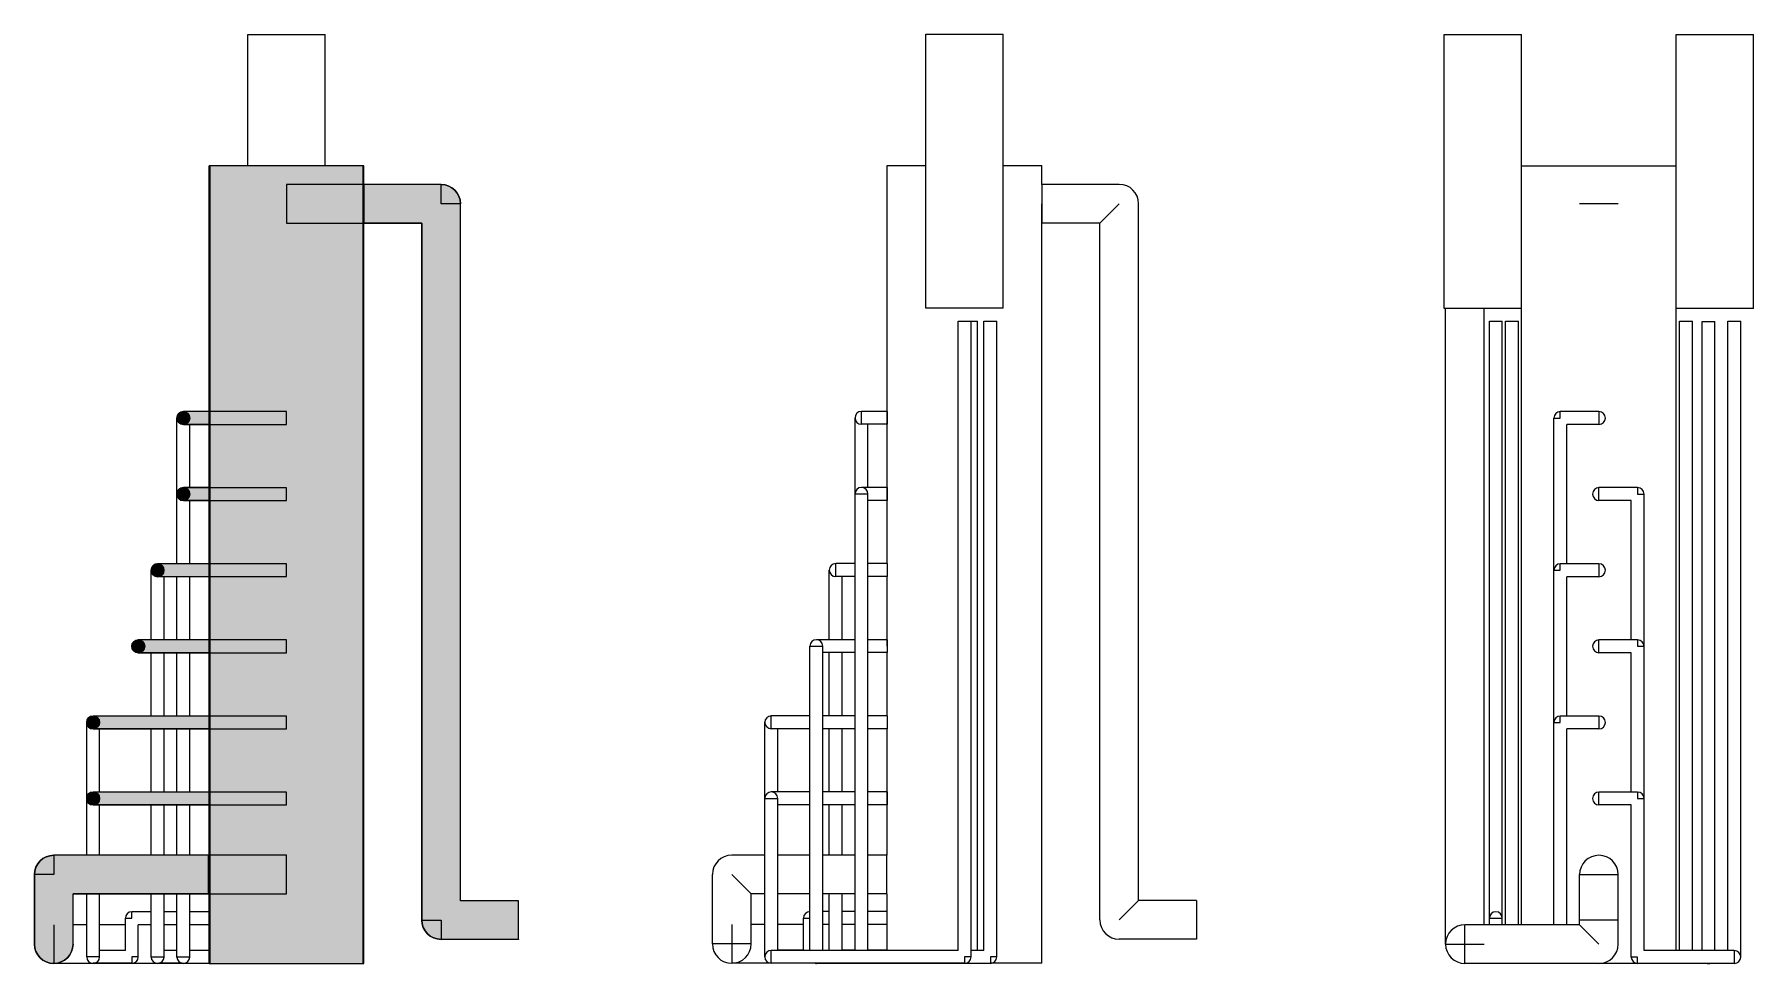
# Model space of a CAD drawing. Header units: millimetres. Extents: x 1147.5 to 1224.1, y 2097.1 to 2139.6.
# Drawn here: x 1180.03 to 1183.418, y 2114.155 to 2115.987 of the extents above; entities that cross this region are included whole.
import ezdxf

# ---------------------------------------------------------------- set-up
doc = ezdxf.new("R2010")
doc.units = ezdxf.units.MM
doc.linetypes.add('DASHED', pattern=[0.75, 0.5, -0.25])
for name, color, linetype in [('0_BackgroundLines', 7, 'Continuous'), ('0_CurveTangencyLines', 7, 'Continuous'), ('0_IntersectionBoundary', 7, 'Continuous'), ('0_IntersectionFill', 7, 'Continuous')]:
    doc.layers.add(name, color=color, linetype=linetype)

# ---------------------------------------------------------------- blocks, each defined once
blk = doc.blocks.new('A$C14C92831')
at = {"layer": '0_IntersectionFill', "linetype": 'Continuous', "extrusion": (0, 0, -1)}
for points in [[(-19.75, 0), (-19.75, 61.89), (-31.75, 61.89), (-31.75, 0)], [(-19.8, 0), (-19.8, 61.89), (-31.7, 61.89), (-31.7, 0)], [(-31.75, 57.44), (-25.75, 57.44), (-25.75, 60.44), (-31.75, 60.44)], [(-19.75, 41.83), (-17.75, 41.83), (-17.75, 42.82), (-19.75, 42.82)], [(-25.75, 41.83), (-19.75, 41.83), (-19.75, 42.82), (-25.75, 42.82)], [(-19.75, 35.92), (-17.75, 35.92), (-17.75, 36.91), (-19.75, 36.91)], [(-25.75, 35.92), (-19.75, 35.92), (-19.75, 36.91), (-25.75, 36.91)], [(-19.75, 30.02), (-15.75, 30.02), (-15.75, 31.01), (-19.75, 31.01)], [(-25.75, 30.02), (-19.75, 30.02), (-19.75, 31.01), (-25.75, 31.01)], [(-19.75, 24.11), (-14.25, 24.11), (-14.25, 25.1), (-19.75, 25.1)], [(-25.75, 24.11), (-19.75, 24.11), (-19.75, 25.1), (-25.75, 25.1)], [(-19.75, 18.21), (-10.75, 18.21), (-10.75, 19.2), (-19.75, 19.2)], [(-25.75, 18.21), (-19.75, 18.21), (-19.75, 19.2), (-25.75, 19.2)], [(-19.75, 12.3), (-10.75, 12.3), (-10.75, 13.29), (-19.75, 13.29)], [(-25.75, 12.3), (-19.75, 12.3), (-19.75, 13.29), (-25.75, 13.29)], [(-25.75, 5.39), (-19.69, 5.39), (-19.69, 8.39), (-25.75, 8.39)]]:
    blk.add_hatch(color=8, dxfattribs=at).paths.add_polyline_path(points)
h = blk.add_hatch(color=8, dxfattribs=at)
edge = h.paths.add_edge_path()
edge.add_line((-31.75, 60.44), (-37.75, 60.44))
edge.add_arc((-37.75, 58.94), 1.5, 90, 180)
edge.add_line((-39.25, 58.94), (-39.25, 4.87))
edge.add_line((-39.25, 4.87), (-43.75, 4.87))
edge.add_line((-43.75, 4.87), (-43.75, 1.88))
edge.add_line((-43.75, 1.88), (-37.75, 1.88))
edge.add_arc((-37.75, 3.37), 1.5, 270, 360)
edge.add_line((-36.25, 3.37), (-36.25, 57.44))
edge.add_line((-36.25, 57.44), (-31.75, 57.44))
edge.add_line((-31.75, 57.44), (-31.75, 60.44))
h = blk.add_hatch(color=8, dxfattribs=at)
edge = h.paths.add_edge_path()
edge.add_arc((-17.75, 42.32), 0.495, 0, 360, ccw=False)
h = blk.add_hatch(color=8, dxfattribs=at)
edge = h.paths.add_edge_path()
edge.add_arc((-17.75, 36.42), 0.5, 0, 360, ccw=False)
h = blk.add_hatch(color=8, dxfattribs=at)
edge = h.paths.add_edge_path()
edge.add_arc((-17.75, 36.42), 0.495, 0, 360, ccw=False)
h = blk.add_hatch(color=8, dxfattribs=at)
edge = h.paths.add_edge_path()
edge.add_arc((-15.75, 30.51), 0.495, 0, 360, ccw=False)
h = blk.add_hatch(color=8, dxfattribs=at)
edge = h.paths.add_edge_path()
edge.add_arc((-14.25, 24.61), 0.5, 0, 360, ccw=False)
h = blk.add_hatch(color=8, dxfattribs=at)
edge = h.paths.add_edge_path()
edge.add_arc((-14.25, 24.61), 0.495, 0, 360, ccw=False)
h = blk.add_hatch(color=8, dxfattribs=at)
edge = h.paths.add_edge_path()
edge.add_arc((-10.75, 18.7), 0.495, 0, 360, ccw=False)
h = blk.add_hatch(color=8, dxfattribs=at)
edge = h.paths.add_edge_path()
edge.add_arc((-10.75, 12.8), 0.5, 0, 360, ccw=False)
h = blk.add_hatch(color=8, dxfattribs=at)
edge = h.paths.add_edge_path()
edge.add_arc((-10.75, 12.8), 0.495, 0, 360, ccw=False)
h = blk.add_hatch(color=8, dxfattribs=at)
edge = h.paths.add_edge_path()
edge.add_line((-7.69, 8.39), (-19.69, 8.39))
edge.add_line((-19.69, 8.39), (-19.69, 5.39))
edge.add_line((-19.69, 5.39), (-9.19, 5.39))
edge.add_line((-9.19, 5.39), (-9.19, 1.5))
edge.add_arc((-7.69, 1.5), 1.5, 180, 360)
edge.add_line((-6.19, 1.5), (-6.19, 6.89))
edge.add_arc((-7.69, 6.89), 1.5, 0, 90)
at = {"layer": '0_BackgroundLines', "linetype": 'Continuous', "extrusion": (0, 1, 0)}
for p, q in [((22.75, 72.08), (25.75, 72.08)), ((22.75, 61.89), (22.75, 72.08)), ((25.75, 72.08), (28.75, 72.08)), ((28.75, 61.89), (28.75, 72.08)), ((19.75, 61.89), (19.75, 61.89)), ((31.75, 61.89), (19.75, 61.89)), ((19.75, 61.89), (19.75, 0)), ((19.75, 42.82), (19.75, 61.89)), ((31.7, 61.89), (19.8, 61.89)), ((19.8, 61.89), (19.8, 0)), ((31.7, 0), (31.7, 61.89)), ((31.75, 61.89), (31.75, 61.89)), ((31.75, 0), (31.75, 61.89)), ((31.75, 60.44), (31.75, 61.89)), ((25.75, 60.44), (25.75, 57.44)), ((31.75, 60.44), (25.75, 60.44)), ((31.75, 60.44), (31.75, 60.44)), ((31.75, 57.44), (31.75, 60.44)), ((31.75, 60.44), (31.75, 60.44)), ((37.75, 60.44), (31.75, 60.44)), ((31.75, 60.44), (31.75, 60.44)), ((37.75, 60.44), (31.75, 60.44)), ((39.25, 4.87), (39.25, 58.94)), ((39.25, 4.87), (39.25, 58.94)), ((25.75, 57.44), (31.75, 57.44)), ((31.75, 57.44), (31.75, 57.44)), ((31.75, 57.44), (36.25, 57.44)), ((31.75, 57.44), (31.75, 57.44)), ((31.75, 0), (31.75, 57.44)), ((36.25, 57.44), (31.75, 57.44)), ((36.25, 57.44), (36.25, 57.44)), ((36.25, 57.44), (36.25, 3.37)), ((36.25, 3.37), (36.25, 57.44)), ((17.75, 42.82), (17.75, 42.82)), ((17.75, 42.82), (17.75, 41.83)), ((19.75, 42.82), (17.75, 42.82)), ((19.75, 42.82), (17.75, 42.82)), ((19.75, 42.82), (19.75, 42.82)), ((19.75, 41.83), (19.75, 42.82)), ((19.75, 42.82), (19.75, 42.82)), ((25.75, 42.82), (19.75, 42.82)), ((25.75, 41.83), (25.75, 42.82)), ((17.25, 31.01), (17.25, 42.32)), ((17.75, 41.82), (17.75, 41.83)), ((17.75, 41.83), (19.75, 41.83)), ((19.75, 41.82), (17.75, 41.82)), ((18.25, 36.92), (18.25, 41.82)), ((19.75, 41.83), (19.75, 41.82)), ((19.75, 41.82), (19.75, 41.83)), ((19.75, 41.83), (25.75, 41.83)), ((19.75, 36.92), (19.75, 41.82)), ((19.75, 36.92), (17.75, 36.92)), ((17.75, 36.91), (17.75, 35.92)), ((19.75, 36.91), (17.75, 36.91)), ((19.75, 36.92), (19.75, 36.91)), ((19.75, 36.91), (19.75, 36.92)), ((19.75, 35.92), (19.75, 36.91)), ((19.75, 36.91), (19.75, 35.92)), ((25.75, 36.91), (19.75, 36.91)), ((25.75, 35.92), (25.75, 36.91)), ((17.75, 35.92), (19.75, 35.92)), ((19.75, 35.92), (17.75, 35.92)), ((18.25, 31.01), (18.25, 35.92)), ((19.75, 35.92), (19.75, 35.92)), ((19.75, 35.92), (19.75, 35.92)), ((19.75, 35.92), (25.75, 35.92)), ((19.75, 31.01), (19.75, 35.92)), ((15.75, 31.01), (15.75, 31.01)), ((15.75, 31.01), (15.75, 30.02)), ((19.75, 31.01), (15.75, 31.01)), ((19.75, 31.01), (15.75, 31.01)), ((19.75, 31.01), (19.75, 31.01)), ((19.75, 30.02), (19.75, 31.01)), ((25.75, 31.01), (19.75, 31.01)), ((25.75, 30.02), (25.75, 31.01)), ((15.25, 25.11), (15.25, 30.51)), ((15.75, 30.01), (15.75, 30.02)), ((15.75, 30.02), (19.75, 30.02)), ((19.75, 30.01), (15.75, 30.01)), ((16.25, 25.11), (16.25, 30.01)), ((17.25, 25.11), (17.25, 30.01)), ((18.25, 25.11), (18.25, 30.01)), ((19.75, 30.02), (19.75, 30.01)), ((19.75, 30.02), (25.75, 30.02)), ((19.75, 25.11), (19.75, 30.01)), ((19.75, 25.11), (14.25, 25.11)), ((14.25, 25.1), (14.25, 24.11)), ((19.75, 25.1), (14.25, 25.1)), ((14.25, 24.11), (19.75, 24.11)), ((19.75, 24.11), (14.25, 24.11)), ((15.25, 19.2), (15.25, 24.11)), ((16.25, 19.2), (16.25, 24.11)), ((17.25, 19.2), (17.25, 24.11)), ((18.25, 19.2), (18.25, 24.11)), ((19.75, 25.11), (19.75, 25.1)), ((19.75, 25.1), (19.75, 25.11)), ((19.75, 24.11), (19.75, 25.1)), ((25.75, 25.1), (19.75, 25.1)), ((19.75, 24.11), (19.75, 24.11)), ((19.75, 24.11), (25.75, 24.11)), ((19.75, 19.2), (19.75, 24.11)), ((25.75, 24.11), (25.75, 25.1)), ((10.25, 8.39), (10.25, 18.7)), ((10.75, 19.2), (10.75, 19.2)), ((10.75, 19.2), (10.75, 18.21)), ((19.75, 19.2), (10.75, 19.2)), ((19.75, 19.2), (10.75, 19.2)), ((19.75, 19.2), (19.75, 19.2)), ((19.75, 18.21), (19.75, 19.2)), ((25.75, 19.2), (19.75, 19.2)), ((25.75, 18.21), (25.75, 19.2)), ((10.75, 18.2), (10.75, 18.21)), ((10.75, 18.21), (19.75, 18.21)), ((19.75, 18.2), (10.75, 18.2)), ((11.25, 13.3), (11.25, 18.2)), ((15.25, 13.3), (15.25, 18.2)), ((16.25, 13.3), (16.25, 18.2)), ((17.25, 13.3), (17.25, 18.2)), ((18.25, 13.3), (18.25, 18.2)), ((19.75, 18.21), (19.75, 18.2)), ((19.75, 18.21), (25.75, 18.21)), ((19.75, 13.3), (19.75, 18.2)), ((19.75, 13.3), (10.75, 13.3)), ((10.75, 13.29), (10.75, 12.3)), ((19.75, 13.29), (10.75, 13.29)), ((10.75, 12.3), (19.75, 12.3)), ((19.75, 12.3), (10.75, 12.3)), ((11.25, 8.39), (11.25, 12.3)), ((15.25, 8.39), (15.25, 12.3)), ((16.25, 8.39), (16.25, 12.3)), ((17.25, 8.39), (17.25, 12.3)), ((18.25, 8.39), (18.25, 12.3)), ((19.75, 13.3), (19.75, 13.29)), ((19.75, 13.29), (19.75, 13.3)), ((19.75, 12.3), (19.75, 13.29)), ((25.75, 13.29), (19.75, 13.29)), ((19.75, 12.3), (19.75, 12.3)), ((19.75, 12.3), (19.75, 12.3)), ((19.75, 12.3), (25.75, 12.3)), ((19.75, 8.39), (19.75, 12.3)), ((25.75, 12.3), (25.75, 13.29)), ((19.69, 8.39), (7.69, 8.39)), ((19.69, 8.39), (7.69, 8.39)), ((19.69, 8.39), (19.69, 8.39)), ((19.69, 5.39), (19.69, 8.39)), ((25.75, 8.39), (19.69, 8.39)), ((19.75, 8.39), (19.69, 8.39)), ((25.75, 5.39), (25.75, 8.39)), ((6.19, 6.89), (6.19, 1.5)), ((6.19, 1.5), (6.19, 6.89)), ((9.19, 5.39), (9.19, 5.39)), ((9.19, 5.39), (19.69, 5.39)), ((9.19, 1.5), (9.19, 5.39)), ((19.69, 5.39), (9.19, 5.39)), ((9.19, 1.5), (9.19, 5.39)), ((10.25, 0.51), (10.25, 5.39)), ((11.25, 0.51), (11.25, 5.39)), ((15.25, 0.5), (15.25, 5.39)), ((16.25, 0.5), (16.25, 5.39)), ((17.25, 0.5), (17.25, 5.39)), ((18.25, 0.5), (18.25, 5.39)), ((19.69, 5.39), (19.69, 5.39)), ((19.69, 5.39), (25.75, 5.39)), ((19.75, 5.39), (19.69, 5.39)), ((19.75, 0), (19.75, 5.39)), ((13.75, 3.51), (13.75, 4.01)), ((15.25, 4.01), (13.75, 4.01)), ((17.25, 4.01), (16.25, 4.01)), ((19.75, 4.01), (18.25, 4.01)), ((39.25, 4.87), (39.25, 4.87)), ((43.75, 4.87), (39.25, 4.87)), ((43.75, 4.87), (39.25, 4.87)), ((43.75, 4.87), (43.75, 4.87)), ((43.75, 1.88), (43.75, 4.87)), ((10.25, 3), (9.19, 3)), ((13.25, 3), (11.25, 3)), ((13.25, 3.51), (13.75, 3.51)), ((13.25, 1.01), (13.25, 3.51)), ((15.25, 3.01), (14.25, 3.01)), ((14.25, 0.51), (14.25, 3.01)), ((15.25, 3), (14.25, 3)), ((17.25, 3.01), (16.25, 3.01)), ((17.25, 3), (16.25, 3)), ((19.75, 3.01), (18.25, 3.01)), ((19.75, 3), (18.25, 3)), ((37.75, 1.88), (43.75, 1.88)), ((43.75, 1.87), (37.75, 1.87)), ((43.75, 1.88), (43.75, 1.87)), ((17.75, 0), (7.69, 0)), ((10.75, 0.51), (10.25, 0.51)), ((11.25, 0.51), (10.75, 0.51)), ((13.75, 0.01), (10.75, 0.01)), ((13.25, 1.01), (11.25, 1.01)), ((14.25, 0.51), (13.75, 0.51)), ((13.75, 0.51), (13.75, 0.01)), ((15.75, 0.5), (15.25, 0.5)), ((16.25, 0.5), (15.75, 0.5)), ((17.65, 0.01), (15.85, 0.01)), ((17.25, 1.01), (16.25, 1.01)), ((17.75, 0.5), (17.25, 0.5)), ((18.25, 0.5), (17.75, 0.5)), ((19.75, 0), (17.75, 0)), ((19.75, 1.01), (18.25, 1.01)), ((19.75, 1), (18.25, 1)), ((19.75, 0), (19.75, 0)), ((19.75, 0), (31.75, 0)), ((19.8, 0), (31.7, 0)), ((31.75, 0), (31.75, 0))]:
    blk.add_line(p, q, dxfattribs=at)
at = {"layer": '0_BackgroundLines', "linetype": 'Continuous'}
for centre, radius in [((17.75, 42.32), 0.495), ((17.75, 36.42), 0.5), ((17.75, 36.42), 0.495), ((15.75, 30.51), 0.495), ((14.25, 24.61), 0.5), ((14.25, 24.61), 0.495), ((10.75, 18.7), 0.495), ((10.75, 12.8), 0.5), ((10.75, 12.8), 0.495)]:
    blk.add_circle(centre, radius, dxfattribs=at)
for centre, radius, start, end in [((37.75, 58.94), 1.5, 360, 90), ((37.75, 58.94), 1.5, 0, 90), ((17.75, 42.32), 0.5, 90, 180), ((17.75, 42.32), 0.5, 90, 270), ((17.75, 42.32), 0.5, 180, 270), ((15.75, 30.51), 0.5, 90, 180), ((15.75, 30.51), 0.5, 90, 270), ((15.75, 30.51), 0.5, 180, 270), ((10.75, 18.7), 0.5, 90, 180), ((10.75, 18.7), 0.5, 90, 270), ((10.75, 18.7), 0.5, 180, 270), ((7.69, 6.89), 1.5, 90, 180), ((7.69, 6.89), 1.5, 90, 180), ((13.75, 3.51), 0.5, 90, 180), ((37.75, 3.37), 1.5, 180, 270), ((37.75, 3.37), 1.5, 180, 270), ((7.69, 1.5), 1.5, 180, 0), ((7.69, 1.5), 1.5, 180, 0), ((10.75, 0.51), 0.5, 180, 0), ((13.75, 0.51), 0.5, 270, 0), ((15.75, 0.5), 0.5, 180, 0), ((17.75, 0.5), 0.5, 180, 0)]:
    blk.add_arc(centre, radius, start, end, dxfattribs=at)
at = {"layer": '0_CurveTangencyLines', "color": 1, "linetype": 'DASHED', "extrusion": (0, 1, 0)}
for p, q in [((37.75, 58.94), (37.75, 60.44)), ((39.25, 58.94), (37.75, 58.94)), ((7.69, 8.39), (7.69, 6.89)), ((7.69, 6.89), (6.19, 6.89)), ((7.69, 3), (7.69, 0)), ((36.25, 3.37), (37.75, 3.37)), ((37.75, 3.37), (37.75, 1.88)), ((6.19, 1.5), (6.19, 1.5)), ((9.19, 1.5), (9.19, 1.5))]:
    blk.add_line(p, q, dxfattribs=at)
at = {"layer": '0_IntersectionBoundary', "linetype": 'Continuous', "extrusion": (0, 0, -1)}
for p, q in [((19.75, 61.89), (19.75, 0)), ((31.75, 61.89), (19.75, 61.89)), ((19.8, 61.89), (19.8, 0)), ((31.7, 61.89), (19.8, 61.89)), ((31.7, 0), (31.7, 61.89)), ((31.75, 0), (31.75, 61.89)), ((25.75, 60.44), (25.75, 57.44)), ((31.75, 60.44), (25.75, 60.44)), ((37.75, 60.44), (31.75, 60.44)), ((31.75, 60.44), (31.75, 57.44)), ((31.75, 57.44), (31.75, 60.44)), ((39.25, 4.87), (39.25, 58.94)), ((25.75, 57.44), (31.75, 57.44)), ((31.75, 57.44), (36.25, 57.44)), ((36.25, 57.44), (36.25, 3.37)), ((17.75, 42.82), (17.75, 41.83)), ((19.75, 42.82), (17.75, 42.82)), ((19.75, 42.82), (19.75, 41.83)), ((25.75, 42.82), (19.75, 42.82)), ((19.75, 41.83), (19.75, 42.82)), ((25.75, 41.83), (25.75, 42.82)), ((17.75, 41.83), (19.75, 41.83)), ((19.75, 41.83), (25.75, 41.83)), ((17.75, 36.91), (17.75, 35.92)), ((19.75, 36.91), (17.75, 36.91)), ((19.75, 36.91), (19.75, 35.92)), ((25.75, 36.91), (19.75, 36.91)), ((19.75, 35.92), (19.75, 36.91)), ((25.75, 35.92), (25.75, 36.91)), ((17.75, 35.92), (19.75, 35.92)), ((19.75, 35.92), (25.75, 35.92)), ((15.75, 31.01), (15.75, 30.02)), ((19.75, 31.01), (15.75, 31.01)), ((19.75, 31.01), (19.75, 30.02)), ((25.75, 31.01), (19.75, 31.01)), ((25.75, 30.02), (25.75, 31.01)), ((15.75, 30.02), (19.75, 30.02)), ((19.75, 30.02), (25.75, 30.02)), ((14.25, 25.1), (14.25, 24.11)), ((19.75, 25.1), (14.25, 25.1)), ((14.25, 24.11), (19.75, 24.11)), ((19.75, 25.1), (19.75, 24.11)), ((25.75, 25.1), (19.75, 25.1)), ((19.75, 24.11), (19.75, 25.1)), ((19.75, 24.11), (25.75, 24.11)), ((25.75, 24.11), (25.75, 25.1)), ((10.75, 19.2), (10.75, 18.21)), ((19.75, 19.2), (10.75, 19.2)), ((19.75, 19.2), (19.75, 18.21)), ((25.75, 19.2), (19.75, 19.2)), ((25.75, 18.21), (25.75, 19.2)), ((10.75, 18.21), (19.75, 18.21)), ((19.75, 18.21), (25.75, 18.21)), ((10.75, 13.29), (10.75, 12.3)), ((19.75, 13.29), (10.75, 13.29)), ((10.75, 12.3), (19.75, 12.3)), ((19.75, 13.29), (19.75, 12.3)), ((25.75, 13.29), (19.75, 13.29)), ((19.75, 12.3), (19.75, 13.29)), ((19.75, 12.3), (25.75, 12.3)), ((25.75, 12.3), (25.75, 13.29)), ((19.69, 8.39), (7.69, 8.39)), ((19.69, 8.39), (19.69, 5.39)), ((25.75, 8.39), (19.69, 8.39)), ((19.69, 5.39), (19.69, 8.39)), ((25.75, 5.39), (25.75, 8.39)), ((6.19, 6.89), (6.19, 1.5)), ((9.19, 5.39), (19.69, 5.39)), ((9.19, 1.5), (9.19, 5.39)), ((19.69, 5.39), (25.75, 5.39)), ((43.75, 4.87), (39.25, 4.87)), ((43.75, 1.88), (43.75, 4.87)), ((37.75, 1.88), (43.75, 1.88)), ((19.75, 0), (31.75, 0)), ((19.8, 0), (31.7, 0))]:
    blk.add_line(p, q, dxfattribs=at)
for centre, radius in [((-17.75, 42.32), 0.495), ((-17.75, 36.42), 0.5), ((-17.75, 36.42), 0.495), ((-15.75, 30.51), 0.495), ((-14.25, 24.61), 0.5), ((-14.25, 24.61), 0.495), ((-10.75, 18.7), 0.495), ((-10.75, 12.8), 0.5), ((-10.75, 12.8), 0.495)]:
    blk.add_circle(centre, radius, dxfattribs=at)
for centre, start, end in [((-37.75, 58.94), 90, 180), ((-7.69, 6.89), 0, 90), ((-37.75, 3.37), 270, 0), ((-7.69, 1.5), 180, 0)]:
    blk.add_arc(centre, 1.5, start, end, dxfattribs=at)
blk = doc.blocks.new('A$C01A26655')
at = {"layer": '0_BackgroundLines', "linetype": 'Continuous', "extrusion": (0, 1, 0)}
for p, q in [((22.75, 72.08), (25.75, 72.08)), ((22.75, 50.83), (22.75, 72.08)), ((25.75, 72.08), (28.75, 72.08)), ((28.75, 50.83), (28.75, 72.08)), ((19.75, 61.89), (22.75, 61.89)), ((19.75, 42.82), (19.75, 61.89)), ((28.75, 61.89), (31.75, 61.89)), ((31.75, 60.44), (31.75, 61.89)), ((31.75, 60.44), (31.75, 58.94)), ((31.75, 60.44), (31.75, 60.44)), ((37.75, 60.44), (31.75, 60.44)), ((31.75, 58.94), (31.75, 57.44)), ((31.75, 57.44), (31.75, 58.94)), ((36.25, 57.44), (37.75, 58.94)), ((39.25, 4.87), (39.25, 58.94)), ((31.75, 57.44), (31.75, 57.44)), ((31.75, 0), (31.75, 57.44)), ((36.25, 57.44), (31.75, 57.44)), ((36.25, 3.37), (36.25, 57.44)), ((25.75, 50.83), (22.75, 50.83)), ((28.75, 50.83), (25.75, 50.83)), ((25.25, 49.83), (25.75, 49.83)), ((25.25, 1), (25.25, 49.83)), ((25.75, 49.83), (26.25, 49.83)), ((26.25, 49.83), (26.75, 49.83)), ((26.25, 0.5), (26.25, 49.83)), ((26.75, 0.99), (26.75, 49.83)), ((27.25, 49.82), (27.75, 49.82)), ((27.25, 0.99), (27.25, 49.82)), ((27.75, 49.82), (28.25, 49.82)), ((28.25, 0.49), (28.25, 49.82)), ((17.75, 42.32), (17.75, 42.82)), ((19.75, 42.82), (17.75, 42.82)), ((19.75, 42.82), (19.75, 42.32)), ((19.75, 42.32), (19.75, 42.82)), ((17.25, 36.42), (17.25, 42.32)), ((17.75, 41.82), (17.75, 42.32)), ((19.75, 41.82), (17.75, 41.82)), ((18.25, 36.92), (18.25, 41.82)), ((19.75, 42.32), (19.75, 41.82)), ((19.75, 41.82), (19.75, 42.32)), ((19.75, 36.92), (19.75, 41.82)), ((17.25, 36.42), (17.75, 36.42)), ((17.25, 1), (17.25, 36.42)), ((19.75, 36.92), (17.75, 36.92)), ((17.75, 36.42), (18.25, 36.42)), ((18.25, 1), (18.25, 36.42)), ((19.75, 36.92), (19.75, 36.42)), ((19.75, 36.42), (19.75, 36.92)), ((19.75, 36.42), (19.75, 35.92)), ((19.75, 35.92), (19.75, 36.42)), ((19.75, 35.92), (18.25, 35.92)), ((19.75, 31.01), (19.75, 35.92)), ((15.75, 30.51), (15.75, 31.01)), ((17.25, 31.01), (15.75, 31.01)), ((19.75, 31.01), (18.25, 31.01)), ((19.75, 31.01), (19.75, 30.51)), ((15.25, 25.11), (15.25, 30.51)), ((15.75, 30.01), (15.75, 30.51)), ((17.25, 30.01), (15.75, 30.01)), ((16.25, 25.11), (16.25, 30.01)), ((19.75, 30.01), (18.25, 30.01)), ((19.75, 30.51), (19.75, 30.01)), ((19.75, 25.11), (19.75, 30.01)), ((13.75, 24.61), (14.25, 24.61)), ((13.75, 1), (13.75, 24.61)), ((17.25, 25.11), (14.25, 25.11)), ((14.25, 24.61), (14.75, 24.61)), ((14.75, 1), (14.75, 24.61)), ((17.25, 24.11), (14.75, 24.11)), ((15.25, 19.2), (15.25, 24.11)), ((16.25, 19.2), (16.25, 24.11)), ((19.75, 25.11), (18.25, 25.11)), ((19.75, 24.11), (18.25, 24.11)), ((19.75, 25.11), (19.75, 24.61)), ((19.75, 24.61), (19.75, 25.11)), ((19.75, 24.61), (19.75, 24.11)), ((19.75, 19.2), (19.75, 24.11)), ((10.25, 12.8), (10.25, 18.7)), ((10.75, 18.7), (10.75, 19.2)), ((13.75, 19.2), (10.75, 19.2)), ((10.75, 18.2), (10.75, 18.7)), ((17.25, 19.2), (14.75, 19.2)), ((19.75, 19.2), (18.25, 19.2)), ((19.75, 19.2), (19.75, 18.7)), ((19.75, 18.7), (19.75, 18.2)), ((13.75, 18.2), (10.75, 18.2)), ((11.25, 13.3), (11.25, 18.2)), ((17.25, 18.2), (14.75, 18.2)), ((15.25, 13.3), (15.25, 18.2)), ((16.25, 13.3), (16.25, 18.2)), ((19.75, 18.2), (18.25, 18.2)), ((19.75, 13.3), (19.75, 18.2)), ((10.25, 12.8), (10.75, 12.8)), ((10.25, 0.5), (10.25, 12.8)), ((13.75, 13.3), (10.75, 13.3)), ((10.75, 12.8), (11.25, 12.8)), ((11.25, 1), (11.25, 12.8)), ((13.75, 12.3), (11.25, 12.3)), ((17.25, 13.3), (14.75, 13.3)), ((17.25, 12.3), (14.75, 12.3)), ((15.25, 8.39), (15.25, 12.3)), ((16.25, 8.39), (16.25, 12.3)), ((19.75, 13.3), (18.25, 13.3)), ((19.75, 12.3), (18.25, 12.3)), ((19.75, 13.3), (19.75, 12.8)), ((19.75, 12.8), (19.75, 13.3)), ((19.75, 12.8), (19.75, 12.3)), ((19.75, 12.3), (19.75, 12.8)), ((19.75, 8.39), (19.75, 12.3)), ((10.25, 8.39), (7.69, 8.39)), ((13.75, 8.39), (11.25, 8.39)), ((17.25, 8.39), (14.75, 8.39)), ((19.69, 8.39), (18.25, 8.39)), ((19.69, 8.39), (19.69, 6.89)), ((19.75, 8.39), (19.69, 8.39)), ((6.19, 1.5), (6.19, 6.89)), ((7.69, 6.89), (9.19, 5.39)), ((19.69, 6.89), (19.69, 5.39)), ((10.25, 5.39), (9.19, 5.39)), ((9.19, 1.5), (9.19, 5.39)), ((13.75, 5.39), (11.25, 5.39)), ((17.25, 5.39), (14.75, 5.39)), ((15.25, 1), (15.25, 5.39)), ((16.25, 1), (16.25, 5.39)), ((19.69, 5.39), (18.25, 5.39)), ((19.75, 5.39), (19.69, 5.39)), ((19.75, 1), (19.75, 5.39)), ((15.25, 4.01), (14.75, 4.01)), ((17.25, 4.01), (16.25, 4.01)), ((19.75, 4.01), (18.25, 4.01)), ((37.75, 3.37), (39.25, 4.87)), ((43.75, 4.87), (39.25, 4.87)), ((43.75, 4.87), (43.75, 3.37)), ((10.25, 3), (9.19, 3)), ((13.25, 3), (11.25, 3)), ((13.25, 3.51), (13.75, 3.51)), ((13.25, 1.01), (13.25, 3.51)), ((15.25, 3.01), (14.75, 3.01)), ((15.25, 3), (14.75, 3)), ((17.25, 3.01), (16.25, 3.01)), ((17.25, 3), (16.25, 3)), ((19.75, 3.01), (18.25, 3.01)), ((19.75, 3), (18.25, 3)), ((43.75, 3.37), (43.75, 1.87)), ((43.75, 1.87), (37.75, 1.87)), ((10.75, 0), (7.69, 0)), ((10.75, 0.5), (10.75, 1)), ((25.25, 1), (10.75, 1)), ((10.75, 0), (10.75, 0.5)), ((13.25, 1.01), (11.25, 1.01)), ((17.25, 1.01), (16.25, 1.01)), ((19.75, 1.01), (18.25, 1.01)), ((25.75, 0.5), (25.75, 0)), ((26.25, 0.5), (25.75, 0.5)), ((27.25, 0.99), (26.25, 0.99)), ((27.75, 0.49), (27.75, -0.01)), ((28.25, 0.49), (27.75, 0.49)), ((31.75, 0), (27.85, 0)), ((25.75, 0), (10.75, 0)), ((14.25, -0.01), (14.25, 0)), ((27.75, -0.01), (14.25, -0.01))]:
    blk.add_line(p, q, dxfattribs=at)
at = {"layer": '0_BackgroundLines', "linetype": 'Continuous'}
for centre, radius, start, end in [((37.75, 58.94), 1.5, 0, 90), ((17.75, 42.32), 0.5, 90, 180), ((17.75, 42.32), 0.5, 90, 270), ((17.75, 42.32), 0.5, 180, 270), ((17.75, 36.42), 0.5, 0, 180), ((15.75, 30.51), 0.5, 90, 180), ((15.75, 30.51), 0.5, 90, 270), ((15.75, 30.51), 0.5, 180, 270), ((14.25, 24.61), 0.5, 0, 180), ((10.75, 18.7), 0.5, 90, 180), ((10.75, 18.7), 0.5, 90, 270), ((10.75, 18.7), 0.5, 180, 270), ((10.75, 12.8), 0.5, 0, 180), ((7.69, 6.89), 1.5, 90, 180), ((13.75, 3.51), 0.5, 90, 180), ((37.75, 3.37), 1.5, 180, 270), ((7.69, 1.5), 1.5, 180, 0), ((10.75, 0.5), 0.5, 90, 180), ((10.75, 0.5), 0.5, 90, 270), ((10.75, 0.5), 0.5, 180, 270), ((25.75, 0.5), 0.5, 270, 0), ((27.75, 0.49), 0.5, 270, 0), ((14.25, 0.49), 0.5, 258.6374, 270)]:
    blk.add_arc(centre, radius, start, end, dxfattribs=at)
at = {"layer": '0_CurveTangencyLines', "color": 1, "linetype": 'DASHED', "extrusion": (0, 1, 0)}
for p, q in [((7.69, 3), (7.69, 0)), ((9.19, 1.5), (6.19, 1.5))]:
    blk.add_line(p, q, dxfattribs=at)
blk = doc.blocks.new('A$C73B94519')
at = {"layer": '0_BackgroundLines', "linetype": 'Continuous', "extrusion": (0, 1, 0)}
for p, q in [((13.69, 72.08), (19.69, 72.08)), ((13.69, 50.83), (13.69, 72.08)), ((19.69, 50.83), (19.69, 72.08)), ((31.69, 72.08), (37.69, 72.08)), ((31.69, 50.83), (31.69, 72.08)), ((37.69, 50.83), (37.69, 72.08)), ((19.69, 61.89), (31.69, 61.89)), ((19.69, 3), (19.69, 61.89)), ((31.69, 1), (31.69, 61.89)), ((19.69, 50.83), (13.69, 50.83)), ((13.79, 1.5), (13.79, 50.83)), ((16.79, 3), (16.79, 50.83)), ((37.69, 50.83), (31.69, 50.83)), ((17.19, 49.84), (18.19, 49.84)), ((17.19, 3.51), (17.19, 49.84)), ((18.19, 3.51), (18.19, 49.84)), ((18.44, 49.83), (19.44, 49.83)), ((18.44, 3), (18.44, 49.83)), ((19.44, 3), (19.44, 49.83)), ((31.94, 49.83), (32.94, 49.83)), ((31.94, 1), (31.94, 49.83)), ((32.94, 1), (32.94, 49.83)), ((33.69, 49.82), (34.69, 49.82)), ((33.69, 1), (33.69, 49.82)), ((34.69, 1), (34.69, 49.82)), ((35.69, 49.83), (36.69, 49.83)), ((35.69, 1), (35.69, 49.83)), ((36.69, 0.5), (36.69, 49.83)), ((22.69, 42.32), (22.69, 42.82)), ((25.69, 42.82), (22.69, 42.82)), ((25.69, 42.82), (25.69, 42.32)), ((22.19, 42.32), (22.69, 42.32)), ((22.19, 30.51), (22.19, 42.32)), ((23.19, 31.01), (23.19, 41.82)), ((25.69, 41.82), (23.19, 41.82)), ((25.69, 42.32), (25.69, 41.82)), ((25.69, 36.42), (25.69, 36.92)), ((28.69, 36.92), (25.69, 36.92)), ((25.69, 35.92), (25.69, 36.42)), ((28.69, 36.92), (28.69, 36.42)), ((28.69, 36.42), (29.19, 36.42)), ((29.19, 24.61), (29.19, 36.42)), ((28.19, 35.92), (25.69, 35.92)), ((28.19, 25.11), (28.19, 35.92)), ((22.69, 30.51), (22.69, 31.01)), ((25.69, 31.01), (22.69, 31.01)), ((25.69, 31.01), (25.69, 30.51)), ((22.19, 30.51), (22.69, 30.51)), ((22.19, 18.7), (22.19, 30.51)), ((23.19, 19.2), (23.19, 30.01)), ((25.69, 30.01), (23.19, 30.01)), ((25.69, 30.51), (25.69, 30.01)), ((25.69, 24.61), (25.69, 25.11)), ((28.69, 25.11), (25.69, 25.11)), ((25.69, 24.11), (25.69, 24.61)), ((28.19, 24.11), (25.69, 24.11)), ((28.19, 13.3), (28.19, 24.11)), ((28.69, 25.11), (28.69, 24.61)), ((28.69, 24.61), (29.19, 24.61)), ((29.19, 12.8), (29.19, 24.61)), ((22.19, 18.7), (22.69, 18.7)), ((22.19, 3), (22.19, 18.7)), ((22.69, 18.7), (22.69, 19.2)), ((25.69, 19.2), (22.69, 19.2)), ((25.69, 19.2), (25.69, 18.7)), ((25.69, 18.7), (25.69, 18.2)), ((23.19, 3), (23.19, 18.2)), ((25.69, 18.2), (23.19, 18.2)), ((25.69, 12.8), (25.69, 13.3)), ((28.69, 13.3), (25.69, 13.3)), ((25.69, 12.3), (25.69, 12.8)), ((28.19, 12.3), (25.69, 12.3)), ((28.19, 0.5), (28.19, 12.3)), ((28.69, 13.3), (28.69, 12.8)), ((28.69, 12.8), (29.19, 12.8)), ((29.19, 1), (29.19, 12.8)), ((24.19, 3), (24.19, 6.89)), ((27.19, 1.5), (27.19, 6.89)), ((24.19, 3), (15.29, 3)), ((17.19, 3.51), (18.19, 3.51)), ((17.19, 3), (17.19, 3.51)), ((18.19, 3), (18.19, 3.51)), ((24.19, 3), (25.69, 1.5)), ((25.69, 0), (15.29, 0)), ((28.69, 0), (25.69, 0)), ((28.69, 0.5), (28.19, 0.5)), ((28.69, 0), (28.69, 0.5)), ((36.19, 1), (29.19, 1)), ((36.19, 1), (36.19, 0.5)), ((36.19, 0.5), (36.19, 0)), ((36.19, 0), (28.69, 0))]:
    blk.add_line(p, q, dxfattribs=at)
at = {"layer": '0_BackgroundLines', "linetype": 'Continuous'}
for centre, radius, start, end in [((22.69, 42.32), 0.5, 90, 180), ((25.69, 42.32), 0.5, 0, 90), ((25.69, 42.32), 0.5, 270, 0), ((25.69, 36.42), 0.5, 90, 270), ((28.69, 36.42), 0.5, 0, 90), ((22.69, 30.51), 0.5, 90, 180), ((25.69, 30.51), 0.5, 0, 90), ((25.69, 30.51), 0.5, 270, 0), ((25.69, 24.61), 0.5, 90, 270), ((28.69, 24.61), 0.5, 0, 90), ((22.69, 18.7), 0.5, 90, 180), ((25.69, 18.7), 0.5, 0, 90), ((25.69, 18.7), 0.5, 270, 0), ((25.69, 12.8), 0.5, 90, 270), ((28.69, 12.8), 0.5, 0, 90), ((25.69, 6.89), 1.5, 0, 180), ((17.69, 3.51), 0.5, 0, 180), ((15.29, 1.5), 1.5, 90, 270), ((25.69, 1.5), 1.5, 270, 0), ((28.69, 0.5), 0.5, 180, 270), ((36.19, 0.5), 0.5, 0, 90), ((36.19, 0.5), 0.5, 270, 0), ((34.19, 0.49), 0.5, 258.6374, 281.3626)]:
    blk.add_arc(centre, radius, start, end, dxfattribs=at)
at = {"layer": '0_CurveTangencyLines', "color": 1, "linetype": 'DASHED', "extrusion": (0, 1, 0)}
for p, q in [((27.19, 58.94), (24.19, 58.94)), ((24.19, 6.89), (27.19, 6.89)), ((15.29, 0), (15.29, 3)), ((27.19, 3.37), (24.19, 3.37)), ((13.79, 1.5), (16.79, 1.5))]:
    blk.add_line(p, q, dxfattribs=at)

msp = doc.modelspace()

# ---------------------------------------------------------------- block references
at = {"xscale": 0.0254, "yscale": 0.0254, "zscale": 0.0254}
for name, p in [('A$C14C92831', (1179.8725, 2114.1557)), ('A$C01A26655', (1181.2088, 2114.156)), ('A$C73B94519', (1182.4605, 2114.1557))]:
    msp.add_blockref(name, p, dxfattribs=at)

doc.saveas('drawing.dxf')
